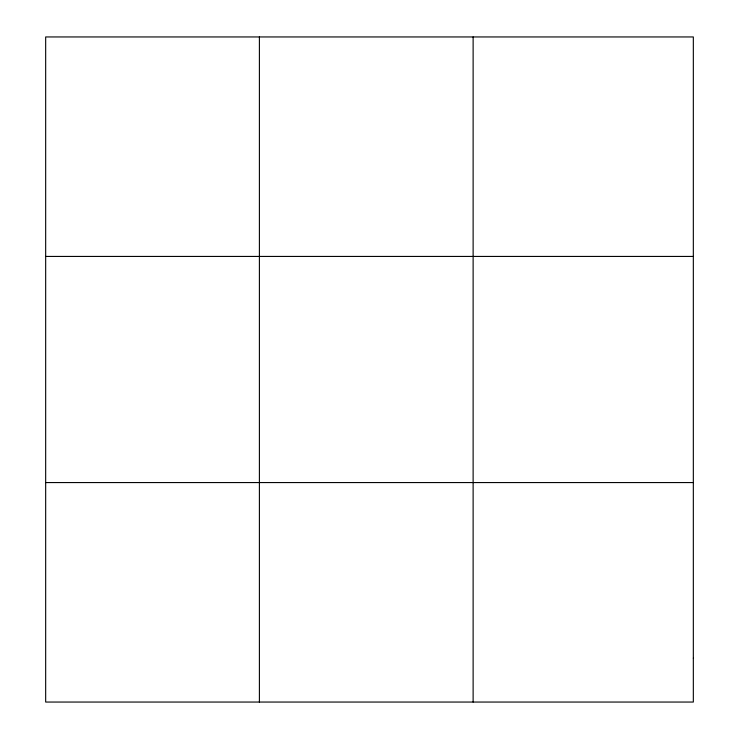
<?xml version="1.0" encoding="UTF-8"?>
<svg xmlns="http://www.w3.org/2000/svg" width="739" height="739" viewBox="0 0 739 739"><rect width="100%" height="100%" fill="white"/><g stroke="black" fill="none" stroke-linecap="round" stroke-linejoin="round"><path stroke-width="1.11" d="M259.398 702.05L259.398 36.95M473.126 702.05L473.126 36.95M45.67 256.433L693.33 256.433M45.67 482.567L693.33 482.567M693.33 658.153L693.33 702.05L45.67 702.05L45.67 36.95L693.33 36.95L693.33 658.153"/></g></svg>
